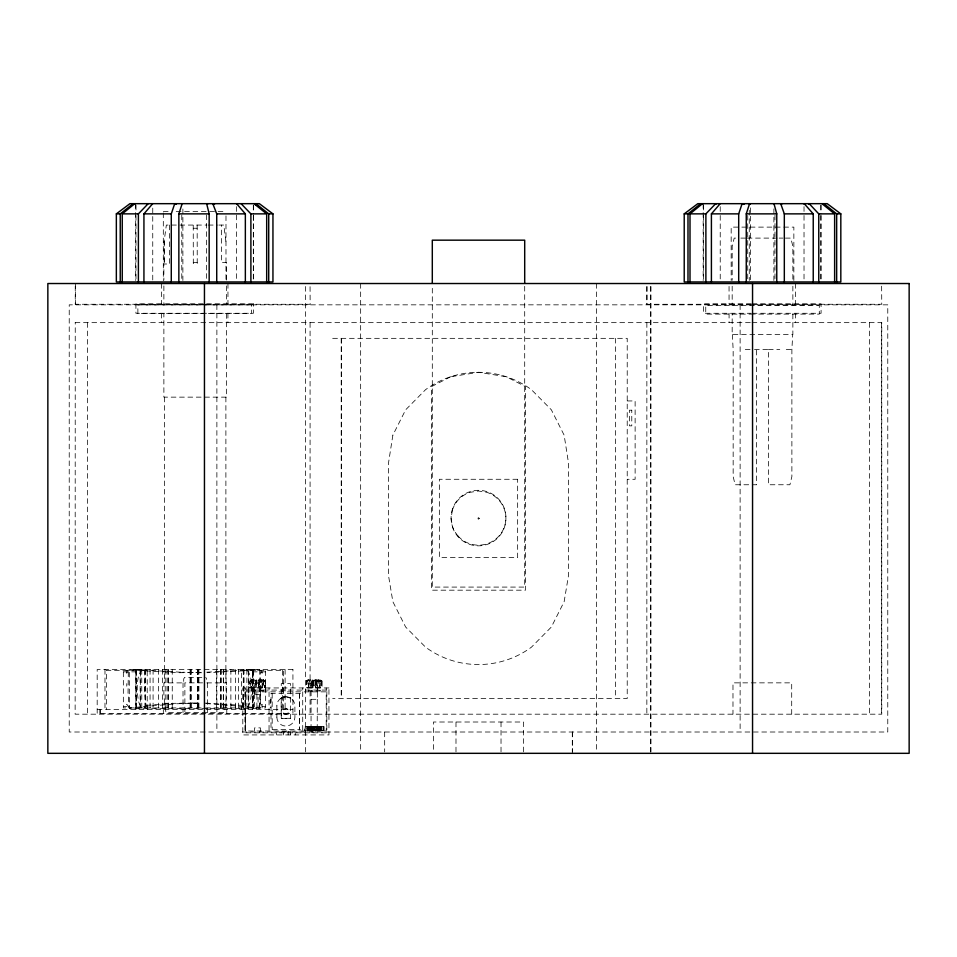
<?xml version="1.0" encoding="UTF-8"?>
<svg xmlns="http://www.w3.org/2000/svg" width="957" height="957" viewBox="0 0 957 957"><rect width="100%" height="100%" fill="white"/><g stroke="black" fill="none" stroke-linecap="round" stroke-linejoin="round"><path stroke-width="0.72" stroke-dasharray="4.79 3.59" d="M251.619 690.069L251.619 690.93L263.366 690.93L263.366 690.021M258.701 687.784L258.785 679.96L258.809 687.784M261.716 681.922L261.716 679.96L261.716 687.784M263.414 681.922L263.414 679.96L264.886 680.977L264.73 687.784L264.682 680.977L263.414 679.96L264.933 680.977L264.933 687.784M263.39 679.96L263.39 687.784M308.393 690.069L308.393 690.93L320.14 690.93L320.14 690.021M309.398 726.554L309.398 730.466C310.499 730.789 305.403 725.968 311.551 726.746M315.607 679.96L315.439 687.784L315.499 679.96M320.14 687.784L320.14 679.96L321.672 680.977L321.708 687.784M320.164 681.922L320.164 679.96L321.708 680.977M323.239 730.538L323.239 726.554M307.987 730.37L307.675 726.782M128.31 671.85L128.047 692.844L129.255 707.893L176.543 703.766L201.688 703.036M260.519 691.014L260.22 708.072L258.067 708.072L258.067 694.555M754.499 349.592L768.411 349.544L768.411 484.756L789.92 484.756L791.882 476.514L791.882 349.592L792.707 334.591M324.016 730.538L304.458 730.933L304.434 726.554L324.016 726.554L324.016 730.538L304.434 730.538M144.866 670.331L144.782 692.844L146.182 705.393L144.77 707.259C138.394 709.245 138.191 697.773 137.377 693.705C137.114 685.858 136.743 676.97 141.552 670.331M132.82 670.331L134.47 669.541L135.882 670.139L135.93 709.472M320.32 730.358L320.906 726.782M164.245 241.343L164.245 264L164.125 241.343L166.339 225.062L170.167 225.062M311.348 682.102L311.145 683.729L311.348 682.102L317.114 682.102L317.305 686.002L316.767 682.102M317.138 730.861L317.341 729.234M247.301 670.331C252.122 676.958 251.715 685.858 251.464 693.705C250.614 697.761 250.495 709.113 244.083 707.259L242.671 705.393L244.059 692.844L243.975 670.331M315.69 729.952L319.447 730.37L319.207 726.674L320.284 726.554L321.396 726.71L321.396 730.382M262.074 707.917L262.074 704.22L259.598 707.893L260.794 692.844L260.531 671.85M320.918 730.323L320.798 726.554M310.08 679.96L309.195 680.977L309.195 687.784M312.987 687.784L313.071 680.008L312.819 687.784M262.589 687.784L262.553 680.977L261.716 679.96M312.987 681.922L312.963 680.008L312.688 687.784M254.442 684.231L254.646 683.406L260.316 683.406L260.519 684.231M312.054 687.784L312.389 679.96M127.221 671.85L126.767 673.238L126.767 671.85M312.999 730.861C310.702 726.1 317.724 726.1 315.427 730.861M253.21 680.176L252.409 680.977L255.304 680.977L255.686 679.96L255.304 687.784M251.858 680.977L252.863 679.96M308.644 687.784L308.644 680.977L309.685 679.96M308.369 687.784L308.369 679.96L307.065 680.977M308.321 679.96L307.03 680.977L307.065 687.784M308.214 680.056L306.826 680.977L306.826 687.784M306.862 680.977L308.202 679.96M250.267 687.784L250.255 680.977C254.024 679.099 247.911 679.087 249.645 687.784L265.304 687.784L265.304 680.977L263.905 679.96L251.057 679.96L249.645 680.977M251.284 680.044L250.052 680.977L250.064 687.784M306.443 680.977L307.843 679.96L320.691 679.96L322.102 680.977L322.102 687.784L306.443 687.784L306.443 680.977L308.644 680.977M312.496 679.96L311.934 687.784M280.951 698.311L285.174 696.852M129.219 707.917L126.767 704.22L126.767 707.917M307.185 730.382C304.266 725.179 312.006 725.406 308.86 730.454M249.801 670.331L254.383 669.541L256.021 670.331M311.109 730.107L308.537 730.335M310.594 730.035L312.102 730.012M319.901 726.614L321.516 726.554M307.508 726.614L307.759 730.454L307.185 730.251M126.767 706.685L123.345 706.589M265.496 706.589L262.074 706.685M319.195 730.454L319.195 726.554L316.564 726.77M317.449 726.722L315.236 726.83L316.205 726.841M200.599 672.472L179.868 672.711L145.38 670.881M312.066 726.77L314.674 726.853M311.252 730.083L309.458 730.143M312.245 730L311.671 729.964M315.332 729.916L312.496 729.976M312.209 729.94L313.178 729.916M243.568 670.881L207.202 672.699M308.118 726.566L308.824 726.566M318.717 726.722L317.604 726.782M146.182 705.393L170.753 703.371L192.632 703.048M316.48 726.77L313.394 726.841M318.645 726.614L318.729 730.454M320.164 726.554L320.152 730.538L320.463 726.566M180.945 672.221L135.547 669.541L123.345 671.084L123.345 707.917L201.951 707.917M205.444 703.084L242.671 705.393M192.788 703.048L200.456 703.287M312.592 726.794L310.403 726.746M314.566 729.916L313.872 729.916M163.312 211.461L169.293 211.461M176.22 211.461L225.984 211.461M171.542 225.062L206.939 225.062M208.303 225.062L217.538 225.062M218.842 225.062L223.794 225.062L225.888 241.343M193.23 228.256L197.154 228.256M735.586 238.102L734.21 238.102L732.177 246.332L732.177 280.305M740.862 238.102L745.874 238.102M747.19 238.102L777.85 238.102M779.165 238.102L782.922 238.102M785.434 238.102L790.829 238.102L792.863 246.332L792.863 280.305M193.23 262.529L197.154 262.529M751.161 303.883L703.598 303.883L703.634 313.274L751.185 313.274M752.046 303.883L821.082 303.883L821.082 313.274L752.07 313.274M204.415 304.254L75.244 304.254L75.256 283.523M205.635 304.254L310.152 304.278L310.044 283.523M751.365 304.254L646.848 304.278L646.848 283.523M752.585 304.254L881.756 304.254L881.624 283.523M751.185 304.84L69.227 304.84L69.227 732.009L887.773 732.009L887.773 304.84L752.19 304.864M753.745 314.111L705.752 314.111L705.752 305.415L819.288 305.415L819.288 314.111L754.487 314.111M75.136 322.653L751.365 322.653M752.07 322.653L881.768 322.653L881.768 714.185L75.136 714.185L75.244 322.653M332.677 338.335L627.218 338.335L627.218 698.514L332.677 698.514M745.264 349.592L753.446 349.592M768.411 349.592L779.776 349.592M786.271 349.592L791.882 349.592M627.254 400.947L635.125 400.947L635.125 479.29L627.254 479.29M123.345 671.85L140.476 671.85L140.476 707.917M265.496 671.85L248.377 671.85L248.377 707.917M201.712 672.747L182.811 672.221M201.867 677.353L184.617 677.353L183.708 678.92L183.708 682.891L163.874 682.891L163.874 696.337L165.956 712.606L224.417 712.606L226.51 696.337L226.51 682.891L206.652 682.891L206.652 678.92L205.755 677.353M250.255 680.977L251.894 680.977L251.894 687.784M258.964 687.784L259.108 680.977L255.95 680.977L256.057 687.784M262.589 680.977L259.718 680.977L259.215 679.96M262.098 679.96L263.139 680.977L265.304 680.977M309.195 680.977L312.054 680.977M312.688 680.977L315.846 680.977L315.846 687.784M316.145 679.96L316.48 680.977L319.339 680.977L319.339 687.784M318.848 679.96L319.889 680.977L322.102 680.977M202.585 682.855L184.88 682.855L184.88 714.185M311.085 685.846L311.587 682.102M314.016 682.102L314.004 685.93L314.41 682.102M245.554 691.851L326.217 691.851L326.217 731.016L245.554 731.016L245.554 691.851L245.578 731.016M254.442 691.014L254.442 693.059L260.519 693.059M300.462 693.43L271.01 693.43L271.01 729.449L300.462 729.449M254.466 693.059L255.1 694.555M255.758 694.555L259.203 694.555M311.085 699.316L317.341 699.316L317.341 690.954M271.01 699.687L270.221 699.687L270.221 707.534L271.01 707.534M205.827 703.503L259.598 707.893M205.611 707.917L265.496 707.917L265.496 671.084L253.294 669.541L206.042 672.221M97.183 709.472L292.926 709.472M290.497 718.3L281.262 718.3L281.262 683.609L290.497 683.609L290.581 718.623L281.179 718.623L281.179 698.167A8.936 8.936 0 0 1 290.593 698.167L290.808 698.311M305.379 726.626L309.566 726.626L309.566 730.538M311.085 727.882L313.071 727.882M317.341 727.882L313.286 727.882L313.286 731.016M135.882 670.139L139.076 670.331M320.188 730.347L319.399 730.287L319.59 726.65M310.547 726.758L311.169 726.722M309.374 726.674L310.092 726.734M286.586 696.852L290.581 698.167M316.193 729.928L318.837 730.227M312.831 726.853L312.149 726.83M316.037 679.96L316.6 687.784M259.419 679.96L259.861 687.784M319.339 680.977L318.454 679.96L318.454 687.784M256.165 679.96L256.344 687.784L256.32 679.96M261.632 671.85L262.074 673.238L262.074 671.85M315.846 680.977L315.559 680.116M259.108 680.977L258.809 680.104M258.964 680.977L258.701 680.128M311.085 729.234L311.288 730.861M732.332 334.591L733.158 349.592L733.158 476.514L735.108 484.756L756.616 484.756L756.616 349.544M305.211 726.554L305.223 730.538M253.33 681.922L253.33 679.96L253.33 687.784M251.619 681.922L251.619 679.96L251.655 687.784M881.517 322.653L881.517 714.185M869.434 322.653L869.434 714.185M821.082 205.157L821.082 214.009M821.082 215.492L821.082 281.956M820.795 205.157L820.795 214.009M820.795 215.492L820.795 281.956M804.024 206.628L804.024 214.009M804.024 215.492L804.024 281.956M795.626 283.523L795.626 304.278M795.626 313.274L795.626 322.653M793.855 280.473L793.855 227.12L731.172 227.12L731.172 280.473M792.863 286.215L792.863 305.415M792.863 314.111L792.863 334.591L732.177 334.591L732.177 314.111M791.702 714.185L791.702 682.855L732.978 682.855L732.978 714.185M774.979 215.169L774.979 281.956M773.89 208.901L773.89 280.497M750.36 207.848L750.36 281.956M749.271 210.313L749.271 280.473M747.728 215.349L747.728 280.485M740.12 304.84L740.12 732.009M732.177 286.215L732.177 305.415M729.055 286.43L729.055 304.278M729.078 313.274L729.078 322.653M720.226 206.628L720.226 214.057M720.226 215.492L720.226 280.485M703.455 205.157L703.455 214.009M703.455 215.492L703.455 281.956M703.168 203.674L703.168 211.066M703.168 212.538L703.168 280.485M650.904 286.514L650.904 751.831M650.712 286.514L650.712 753.326M646.968 286.49L646.956 304.278M646.86 322.653L646.848 714.185M615.53 338.335L615.53 698.514M596.462 283.523L596.462 751.831M572.334 731.985L572.334 753.326M572.322 732.009L572.322 751.903M524.699 286.322L524.699 587.084L432.301 587.084L432.301 286.322M523.551 751.831L523.551 722.009L433.449 722.009L433.449 751.831M501.025 722.009L501.025 751.831M455.987 722.009L455.987 751.831M384.666 731.985L384.678 751.903M360.657 283.523L360.657 751.831M341.47 338.335L341.47 698.514M341.206 338.335L341.206 698.514M326.205 687.951L326.205 690.021M323.753 730.933L323.753 726.626L319.016 726.626L319.016 730.538M323.095 726.626L323.095 730.538M321.468 680.977L321.468 687.784M319.949 690.093L319.949 690.954M319.889 680.977L319.889 687.784M319.722 726.554L319.554 730.454M318.418 726.554L318.418 730.454M317.868 726.554L317.868 730.454M317.604 690.93L317.604 691.851M317.341 690.093L317.389 680.738L311.157 680.738L311.085 690.093M317.473 726.554L317.401 730.933M317.281 699.316L317.21 730.454M317.03 726.554L317.03 730.454M316.887 726.554L316.887 730.454M316.48 680.977L316.48 687.784M316.504 726.554L316.504 730.454M315.248 727.882L315.248 731.016M314.602 726.554L314.662 730.454M314.004 730.454L313.98 726.554L313.932 730.454M312.054 690.069L312.054 691.851M312.09 726.554L312.09 730.454M312.054 731.016L312.054 732.811M311.683 726.554L311.695 730.454M311.408 726.554L311.396 730.454M311.085 690.954L311.049 730.933M310.941 690.93L310.941 691.851M310.642 726.554L310.642 730.454M310.176 726.554L310.176 730.454M310.08 322.653L310.08 714.185M309.877 726.554L309.877 730.454M309.039 726.554L309.039 730.454M308.597 690.093L308.597 690.954M308.441 726.554L308.477 730.538M305.439 286.514L305.45 751.831M302.723 687.951L302.723 690.021M302.723 691.851L302.723 731.016M299.613 693.43L299.613 729.449M299.589 693.43L299.589 729.449M295.27 732.811L295.27 734.928M290.39 734.928L290.39 731.794L281.37 731.794L281.37 734.928M288.141 731.794L288.141 734.928M285.114 669.541L285.114 709.472M283.499 709.472L283.499 670.331L241.643 670.331L241.643 709.472M283.631 731.794L283.631 734.928M282.435 670.331L282.435 709.472M276.872 705.919L276.872 717.128M276.489 732.811L276.489 734.928M272.183 693.43L272.183 729.449M269.037 687.951L269.037 690.021M269.049 691.851L269.049 731.016M263.103 680.977L263.139 687.784M263.151 691.014L263.151 690.141L251.799 690.141L251.799 691.014M262.074 683.657L262.074 686.121M260.818 690.93L260.818 691.851M260.519 690.141L260.591 682.305L254.359 682.305L254.442 690.141M260.436 731.016L260.436 727.882L254.562 727.882L254.562 731.016M259.718 690.069L259.718 691.851M259.718 731.016L259.718 732.811M259.706 669.541L259.706 708.67L129.315 708.67L129.315 669.541M256.895 694.555L256.895 708.072L254.741 708.072L254.538 707.247L254.538 694.555M254.167 690.93L254.167 691.851M253.605 205.157L253.605 214.009M253.605 215.492L253.605 281.956M253.438 670.331L253.438 709.472M253.318 205.157L253.318 214.009M253.318 215.492L253.318 281.956M253.007 708.67L253.007 669.541L252.911 708.67M248.724 669.541L248.724 708.67M246.87 669.541L246.882 708.67M245.554 687.951L245.554 690.021M243.688 669.541L243.688 708.67M243.281 669.541L243.293 708.694M238.58 669.541L238.58 708.67M236.546 206.628L236.546 280.485M235.554 669.541L235.554 708.67M230.876 669.541L230.876 708.67M227.957 283.523L227.957 304.278M227.922 313.274L227.922 322.653M226.785 709.472L226.785 713.396M226.51 280.066L226.51 262.529L221.438 262.529L221.438 225.062M226.51 285.916L226.51 304.924M226.51 313.621L226.51 397.143L163.874 397.143L163.874 313.621M226.055 669.541L226.055 708.67M225.984 215.875L225.984 280.497M225.888 397.143L225.888 682.891M223.555 669.541L223.555 708.67M223.328 669.541L223.268 708.67M221.617 669.541L221.617 708.67M220.517 669.541L220.517 708.67M220.421 669.541L220.421 708.67M216.88 304.84L216.88 732.009M216.39 669.541L216.39 708.67M207.346 682.891L207.346 712.606M206.401 214.93L206.401 280.473M198.9 669.541L198.9 708.67M198.027 669.541L198.027 708.67M197.908 669.541L197.908 708.67M197.561 669.541L197.561 708.67M197.441 669.541L197.345 708.67M197.154 225.062L197.238 263.39L193.314 263.39L193.23 225.062M191.304 669.541L191.304 708.67M190.73 669.541L190.73 708.67M190.599 669.541L190.599 708.67M190.084 669.541L190.084 708.67M183.026 682.891L183.026 712.606M182.883 208.973L182.883 280.473M181.782 214.978L181.782 281.956M172.248 669.541L172.248 708.67M169.616 225.062L169.616 264L163.874 264L163.874 280.078M168.444 669.541L168.444 708.67M168.121 669.541L168.121 708.67M167.02 669.541L167.02 708.67M165.214 669.541L165.214 708.67M164.496 397.143L164.496 682.891M163.874 285.928L163.874 304.924M163.312 212.933L163.312 280.497M163.324 709.472L163.324 713.396M162.582 669.541L162.582 708.67M161.374 283.523L161.374 304.278M161.374 313.274L161.374 322.653M158.623 669.541L158.623 708.67M153.084 669.541L153.084 708.67M152.749 208.112L152.749 280.485M150.058 669.541L150.058 708.67M147.211 709.472L147.211 670.331L106.43 670.331L106.43 709.472M145.404 669.541L145.344 708.67M144.962 669.541L144.962 708.67M141.744 669.541L141.768 708.67M140.141 669.541L140.141 708.67M136.325 670.331L136.325 709.472M136.241 670.331L136.241 709.472M135.978 205.157L135.978 214.009M135.978 215.492L135.978 280.485M135.703 669.541L135.882 708.67M135.679 203.674L135.679 211.066M135.679 212.538L135.679 280.485M126.767 683.597L126.767 686.181M104.983 669.541L104.983 709.472M100.593 709.472L100.593 713.396M99.827 709.472L99.827 713.396M87.566 322.653L87.566 714.185M75.364 283.523L75.364 304.278M276.836 717.128A9.044 9.044 0 0 0 285.88 726.076A9.044 9.044 0 0 0 294.923 717.128L294.888 705.919A9.044 9.044 0 0 0 285.88 696.792A9.044 9.044 0 0 0 276.836 705.931M479.301 518.431C477.483 521.11 477.651 515.715 479.301 518.431M256.344 680.044L256.057 680.977L256.237 680.128M392.86 435.172L388.458 463.284L388.458 575.277L392.86 601.678L405.648 627.038L425.566 647.171A89.324 89.324 0 0 0 531.434 647.171L551.352 627.038L564.14 601.678L568.542 575.277L568.542 463.284L564.14 435.172L551.352 409.811L531.434 389.678A89.324 89.324 0 0 0 425.566 389.666L405.648 409.811L392.86 435.172M452.422 509.949L451.07 518.431L452.422 526.9A27.418 27.418 0 0 0 497.879 537.81A27.418 27.418 0 0 0 486.969 492.353L478.5 491.001L470.031 492.341A27.37 27.37 0 0 0 452.422 509.949M450.675 376.747L431.499 386.628L431.499 590.182L525.501 590.182L525.501 386.628L506.325 376.747L478.5 372.297L450.675 376.747M253.414 303.883L135.918 303.883L135.918 313.274L253.378 313.274L253.414 303.883M251.416 304.924L137.88 304.924L137.88 313.621L251.416 313.621L251.416 304.924M631.776 410.194L629.431 410.194L629.431 425.853L631.776 425.853L631.776 410.194M517.653 479.278L439.347 479.278L439.347 557.572L517.653 557.572L517.653 479.278M292.926 669.541L97.183 669.541L97.183 713.396L292.926 713.396L292.926 669.541M328.945 687.951L242.815 687.951L242.815 734.928L328.945 734.928L328.945 687.951M326.839 690.069L244.932 690.069L244.932 732.811L326.839 732.811L326.839 690.069M270.783 700.62L270.556 702.187L270.783 700.62M252.6 709.472L252.6 670.331L252.516 709.472M283.942 713.312A2.751 2.751 0 0 0 288.536 712.08A2.751 2.751 0 0 0 285.174 708.718A2.751 2.751 0 0 0 283.942 713.312M283.942 713.384A2.751 2.751 0 0 0 288.536 712.152A2.751 2.751 0 0 0 285.174 708.79A2.751 2.751 0 0 0 283.942 713.384M458.116 536.087A27.43 27.43 0 0 0 504.59 526.218A27.43 27.43 0 0 0 472.806 490.905A27.43 27.43 0 0 0 458.116 536.087"/><path stroke-width="1.44" d="M152.689 203.674L143.933 213.866L143.933 281.956M720.166 203.674L711.41 213.866L711.41 281.956M773.974 203.674L776.761 213.866L776.761 281.956M171.279 281.956L171.279 213.866L174.21 205.157A6.615 3.876 -12.5 0 1 174.808 204.296L175.394 203.674M178.851 281.956L178.851 213.866L181.782 204.858A5.718 3.385 -10.6 0 0 181.686 204.02L181.531 203.674M738.696 281.956L738.696 213.866L741.687 204.942A6.603 3.924 -11.2 0 1 742.249 204.068L742.632 203.674M746.257 281.956L746.257 213.866L749.259 204.642A5.694 3.373 -12 0 0 749.164 203.805L749.116 203.674M206.652 203.674L209.164 213.866L209.164 281.956M207.753 203.674L207.597 204.008A5.718 3.385 10.7 0 0 207.525 204.284M175.825 204.331L176.483 203.674M138.394 281.956L138.394 213.866L148.203 203.674M705.883 281.956L705.883 213.866L715.692 203.674M702.928 203.674L702.223 204.391M702.486 203.674L690.009 213.866L690.009 281.956M134.793 203.674L122.257 213.866L122.257 281.956M135.093 203.674L134.447 204.284M743.541 204.427L744.474 203.674M116.347 213.866L129.925 203.674L259.359 203.674L272.948 213.866L272.948 281.956L116.347 281.956L116.347 213.866L120.235 213.866L133.143 203.674M684.219 213.866L697.809 203.674L827.231 203.674L840.82 213.866L840.82 281.956L684.219 281.956L684.219 213.866L687.987 213.866L698.311 205.599A5.921 0.897 -36.9 0 1 699.459 204.738L700.955 203.674M700.428 204.391L701.493 203.674M715.549 204.2L716.422 203.674M122.257 213.866L138.394 213.866M143.933 213.866L171.279 213.866M178.851 213.866L209.164 213.866M212.801 203.674L216.725 213.866L245.351 213.866L245.351 281.956M241.08 203.674L250.89 213.866L266.68 213.866L266.68 281.956M256.344 204.056A5.718 0.849 36.8 0 1 257.457 204.87L268.714 213.866L272.948 213.866M690.009 213.866L705.883 213.866M711.41 213.866L738.696 213.866M746.257 213.866L776.761 213.866M780.709 203.685L784.321 213.866L813.235 213.866L813.235 281.956M809.191 203.674L818.761 213.866L834.624 213.866L834.624 281.956M824.802 204.296L823.929 203.674L836.657 213.866L840.82 213.866M808.557 203.674L809.443 204.296M256.141 203.674L256.931 204.224M781.091 203.674L781.761 204.236M834.624 213.866L823.331 204.786A6.603 1.053 36.9 0 1 822.314 203.913L822.984 204.391M266.68 213.866L255.854 205.157M213.89 203.674L214.512 204.284M255.184 204.331L254.49 203.674M254.837 204.284L254.203 203.674M813.235 213.866L804.239 203.674M245.351 213.866L236.594 203.674M749.857 203.674L750.252 204.331M804.323 204.296L804.083 203.674M836.657 213.866L836.657 281.956M818.761 213.866L818.761 281.956M784.321 213.866L784.321 281.956M752.549 283.523L752.549 753.326M687.987 213.866L687.987 281.956M524.699 283.344L524.699 240.171L432.301 240.171L432.301 283.344M268.714 213.866L268.714 281.956M250.89 213.866L250.89 281.956M216.725 213.866L216.725 281.956M204.451 283.523L204.451 753.326M120.235 213.866L120.235 281.956M255.734 205.133A6.615 1.16 36.5 0 1 254.694 204.224M132.568 204.331A5.718 0.849 -36.8 0 1 132.939 204.056M909.15 283.523L47.85 283.523L47.85 753.326L909.15 753.326L909.15 283.523"/></g></svg>
